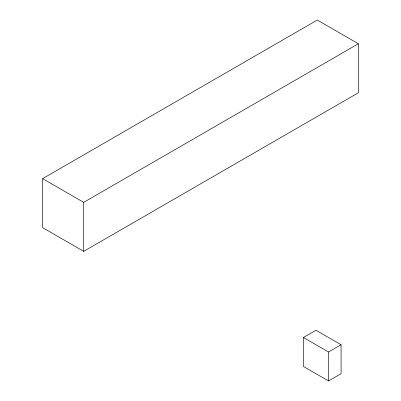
<?xml version="1.0" encoding="UTF-8"?>
<svg xmlns="http://www.w3.org/2000/svg" width="401" height="401" viewBox="0 0 401 401"><rect width="100%" height="100%" fill="white"/><g stroke="black" fill="none" stroke-linecap="round" stroke-linejoin="round"><path stroke-width="0.6" d="M42.626 178.635L317.306 20.05L358.374 43.759L358.374 92.761L83.694 251.347L42.626 227.638L42.626 178.635L83.694 202.345L358.374 43.759M303.442 337.497L315.983 330.259L341.071 344.74L341.071 373.707L328.524 380.95L303.442 366.469L303.442 337.497L328.524 351.983L341.071 344.74M328.524 351.983L328.524 380.95M83.694 202.345L83.694 251.347"/></g></svg>
